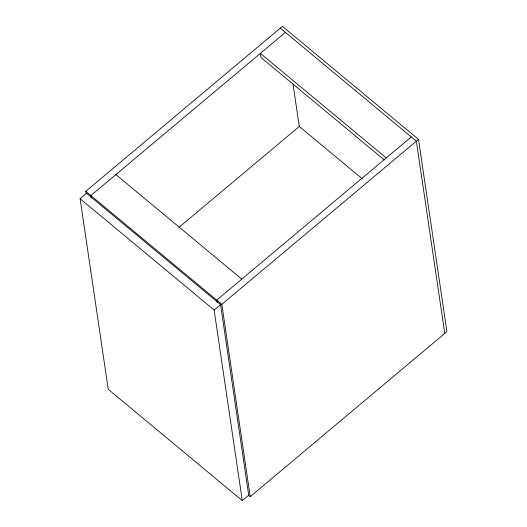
<?xml version="1.0" encoding="UTF-8"?>
<svg xmlns="http://www.w3.org/2000/svg" width="527" height="527" viewBox="0 0 527 527"><rect width="100%" height="100%" fill="white"/><g stroke="black" fill="none" stroke-linecap="round" stroke-linejoin="round"><path stroke-width="0.79" d="M86.112 193.765L85.749 191.327L282.432 26.35L418.51 139.372L446.903 331.641L250.22 496.625L248.52 495.209M80.097 198.699L86.533 193.304L220.576 304.626L248.724 495.248L242.282 500.65L108.246 389.321L80.097 198.699L214.133 310.028L242.282 500.65M285.39 32.391L90.855 195.57L91.211 198M179.035 227.328L299.283 126.46L292.933 83.497M411.264 136.934L216.729 300.113L217.084 302.551M214.133 310.028L220.576 304.626M250.22 496.625L221.827 304.356L418.51 139.372M280.285 28.148L416.363 141.17L444.755 333.446M386.232 157.935L260.358 53.385L260.964 57.502L384.308 159.951M299.283 126.46L362.536 179.002M115.887 174.569L241.761 279.119M85.749 191.327L221.827 304.356"/></g></svg>
